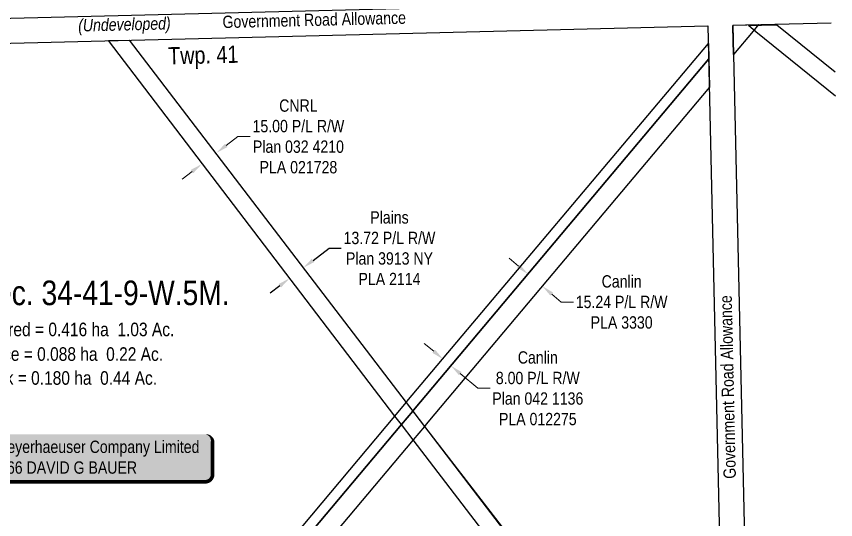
# Model space of a CAD drawing. Extents: x 616011 to 624727, y 5824635 to 5831187.
# Drawn here: x 621328 to 621993, y 5826807 to 5827216 of the extents above; entities that cross this region are included whole.
import ezdxf
from ezdxf.enums import TextEntityAlignment as Align

# ---------------------------------------------------------------- set-up
doc = ezdxf.new("R2010")
doc.units = 0
doc.header["$LTSCALE"] = 5
doc.header["$PDSIZE"] = 0.5
doc.layers.get('Defpoints').update_dxf_attribs({"color": 9})
for name, color, linetype in [('AS-SURFACE IMPACT', 7, 'Continuous'), ('C-RW', 13, 'Continuous'), ('C-SYMBOL', 7, 'Continuous'), ('D-TXT', 6, 'Continuous'), ('F-RW', 190, 'Continuous'), ('L-AREAREQUIRED', 7, 'Continuous'), ('L-AREAWORK', 7, 'Continuous'), ('L-ROAD-T', 7, 'Continuous'), ('L-SEC', 7, 'Continuous')]:
    doc.layers.add(name, color=color, linetype=linetype)
for name, color, linetype, lineweight in [('C-RW-T', 13, 'Continuous', 9), ('F-RW-T', 190, 'Continuous', 9), ('T-TEXT', 48, 'Continuous', 18)]:
    doc.layers.add(name, color=color, linetype=linetype, lineweight=lineweight)
doc.styles.add('100L', font='ARIALN.TTF', dxfattribs={"height": 11})
doc.styles.add('175L', font='ARIALN.TTF', dxfattribs={"height": 20})
doc.styles.add('80', font='ARIALN.TTF', dxfattribs={"height": 10})
doc.styles.add('80CG', font='ARIALN.TTF', dxfattribs={"height": 10})
doc.styles.add('80L', font='ARIALN.TTF', dxfattribs={"height": 10})
doc.styles.add('80LS', font='ARIALNI.TTF', dxfattribs={"height": 10})
doc.dimstyles.new('Compass 5 000', dxfattribs={"dimscale": 5, "dimtxt": 9, "dimasz": 2, "dimexe": 0.2, "dimexo": 0.0625, "dimgap": 0.5, "dimtad": 0, "dimtih": 1, "dimtoh": 1, "dimzin": 0, "dimdsep": 46, "dimtxsty": '80CG', "dimcen": 0.1, "dimse1": 1, "dimse2": 1, "dimclrd": 256, "dimclrt": 256, "dimaunit": 1, "dimadec": 4, "dimazin": 0, "dimtfac": 0.06, "dimtofl": 0, "dimtmove": 0, "dimatfit": 1, "dimfxl": 0.2, "dimtolj": 1, "dimtzin": 0, "dimlwd": -1, "dimarcsym": 0})

# ---------------------------------------------------------------- blocks, each defined once
blk = doc.blocks.new('*D299')
at = {"layer": 'Defpoints', "color": 0, "transparency": 16777216}
for p in [(621549.35, 5827003.21), (621583.34, 5826981.65), (621572.26, 5826973.2)]:
    blk.add_point(p, dxfattribs=at)
at = {"layer": 'F-RW', "transparency": 16777216}
for p, q in [((621568.38, 5827017.73), (621581.33, 5827027.62)), ((621581.33, 5827027.62), (621591.33, 5827027.62)), ((621541.41, 5826997.14), (621533.46, 5826991.07))]:
    blk.add_line(p, q, dxfattribs=at)
for points in [[(621567.37, 5827019.05), (621569.39, 5827016.41), (621560.43, 5827011.66)], [(621540.39, 5826998.46), (621542.42, 5826995.82), (621549.35, 5827003.21)]]:
    blk.add_solid(points, dxfattribs=at)
at = {"layer": 'F-RW', "transparency": 16777216, "insert": (621630.42, 5827027.62), "char_height": 10, "attachment_point": 5, "style": '80CG'}
blk.add_mtext('\\A1;Plains\\P13.72 P/L R/W\\PPlan 3913 NY\\PPLA 2114', dxfattribs=at)
blk = doc.blocks.new('*U28')
h = blk.add_hatch(color=255)
edge = h.paths.add_edge_path()
edge.add_line((-124, -20), (124, -20))
edge.add_arc((124, -14), 6, 270, 360)
edge.add_line((130, -14), (130, 12.5))
edge.add_arc((124, 12.5), 6, 0, 90)
edge.add_line((124, 18.5), (-124, 18.5))
edge.add_arc((-124, 12.5), 6, 90, 180)
edge.add_line((-130, 12.5), (-130, -14))
edge.add_arc((-124, -14), 6, 180, 270)
at = {"color": 44, "flags": 128}
blk.add_lwpolyline([(-124, -20, 3, 3, 0), (124, -20, 3, 3, 0.414214), (130, -14, 3, 3, 0), (130, 12.5, 3, 0, 0.414214), (124, 18.5, 0, 0, 0), (-124, 18.5, 0, 0, 0.414214), (-130, 12.5, 0, 0, 0), (-130, -14, 0, 3, 0.414214)], format="xyseb", close=True, dxfattribs=at)
at = {"color": 44, "style": '80'}
blk.add_attdef('ENTER_TEXT_001', (-35.99, -5), '', height=10, dxfattribs=at)
blk = doc.blocks.new('*D189')
at = {"layer": 'C-RW-T', "transparency": 16777216}
for p, q in [((621735.18, 5827013.05), (621727.52, 5827019.49)), ((621762.16, 5826990.37), (621769.81, 5826983.94)), ((621769.81, 5826983.94), (621779.81, 5826983.94))]:
    blk.add_line(p, q, dxfattribs=at)
for points in [[(621736.25, 5827014.33), (621734.1, 5827011.78), (621742.83, 5827006.62)], [(621763.23, 5826991.65), (621761.08, 5826989.1), (621754.5, 5826996.81)]]:
    blk.add_solid(points, dxfattribs=at)
at = {"layer": 'Defpoints', "color": 0, "transparency": 16777216}
for p in [(621754.5, 5826996.81), (621523.99, 5826746.28), (621535.66, 5826736.47)]:
    blk.add_point(p, dxfattribs=at)
at = {"layer": 'C-RW-T', "transparency": 16777216, "insert": (621818.9, 5826983.94), "char_height": 10, "attachment_point": 5, "style": '80CG'}
blk.add_mtext('\\A1;Canlin\\P15.24 P/L R/W\\PPLA 3330', dxfattribs=at)
blk = doc.blocks.new('*D191')
at = {"layer": 'C-RW-T', "transparency": 16777216}
for p, q in [((621666.35, 5826943.92), (621658.7, 5826950.36)), ((621687.94, 5826925.78), (621702.11, 5826913.87)), ((621702.11, 5826913.87), (621712.11, 5826913.87))]:
    blk.add_line(p, q, dxfattribs=at)
for points in [[(621667.43, 5826945.2), (621665.28, 5826942.65), (621674.01, 5826937.49)], [(621689.01, 5826927.05), (621686.87, 5826924.5), (621680.29, 5826932.21)]]:
    blk.add_solid(points, dxfattribs=at)
at = {"layer": 'Defpoints', "color": 0, "transparency": 16777216}
for p in [(621680.29, 5826932.21), (621470.04, 5826694.85), (621476.32, 5826689.57)]:
    blk.add_point(p, dxfattribs=at)
at = {"layer": 'C-RW-T', "transparency": 16777216, "insert": (621750.84, 5826913.87), "char_height": 10, "attachment_point": 5, "style": '80CG'}
blk.add_mtext('\\A1;Canlin\\P8.00 P/L R/W\\PPlan 042 1136\\PPLA 012275', dxfattribs=at)
blk = doc.blocks.new('*D111')
at = {"layer": 'Defpoints', "color": 0, "transparency": 16777216}
for p in [(621451.48, 5827155.4), (621439.57, 5827146.31), (621478.05, 5827095.9)]:
    blk.add_point(p, dxfattribs=at)
at = {"layer": 'F-RW-T', "transparency": 16777216}
for p, q in [((621497.91, 5827111.07), (621507.4, 5827118.31)), ((621507.4, 5827118.31), (621517.4, 5827118.31)), ((621470.1, 5827089.84), (621462.15, 5827083.77))]:
    blk.add_line(p, q, dxfattribs=at)
for points in [[(621496.9, 5827112.39), (621498.92, 5827109.74), (621489.96, 5827105)], [(621469.09, 5827091.16), (621471.11, 5827088.51), (621478.05, 5827095.9)]]:
    blk.add_solid(points, dxfattribs=at)
at = {"layer": 'F-RW-T', "transparency": 16777216, "insert": (621556.49, 5827118.31), "char_height": 10, "attachment_point": 5, "style": '80CG'}
blk.add_mtext('\\A1;CNRL\\P15.00 P/L R/W\\PPlan 032 4210\\PPLA 021728', dxfattribs=at)

msp = doc.modelspace()

# ---------------------------------------------------------------- linework, layer by layer
at = {"layer": 'C-RW'}
for points in [[(621909.708, 5827208.694), (621919.383, 5827208.936), (621930.05, 5827209.202), (621925.601, 5827203.905), (621909.617, 5827184.883), (621909.094, 5827207.965), (621909.708, 5827208.694)], [(621377.65, 5826591.127), (621367.491, 5826585.027), (621364.027, 5826590.82), (621363.376, 5826591.907), (621404.437, 5826616.548), (621634.721, 5826891.387), (621643.965, 5826902.364), (621644.611, 5826903.132), (621889.301, 5827193.693), (621889.581, 5827181.32), (621649.959, 5826896.14), (621649.314, 5826895.371), (621640.083, 5826884.388), (621409.791, 5826610.429), (621404.644, 5826607.338), (621377.65, 5826591.127)], [(621649.58, 5826871.989), (621414.182, 5826591.954), (621404.997, 5826591.746), (621404.711, 5826604.386), (621409.791, 5826610.429), (621640.083, 5826884.388), (621649.314, 5826895.371), (621649.959, 5826896.14), (621889.581, 5827181.32), (621890.103, 5827158.238), (621661.634, 5826886.33), (621659.458, 5826883.741), (621658.804, 5826882.962), (621649.58, 5826871.989)]]:
    msp.add_lwpolyline(points, close=True, dxfattribs=at)
at = {"layer": 'F-RW'}
for points in [[(621992.618, 5827151.096), (621927.978, 5827203.314), (621921.76, 5827208.344), (621932.427, 5827208.611), (621944.84, 5827208.92), (621992.175, 5827170.695)], [(621838.859, 5826624.927), (621649.58, 5826871.989), (621640.083, 5826884.388), (621634.721, 5826891.387), (621402.25, 5827196.083), (621419.206, 5827196.488), (621643.965, 5826902.364), (621649.314, 5826895.371), (621658.804, 5826882.962), (621854.783, 5826626.716)], [(621838.859, 5826624.927), (621649.58, 5826871.989), (621640.083, 5826884.388), (621634.721, 5826891.387), (621402.25, 5827196.083), (621419.206, 5827196.488), (621419.206, 5827196.488), (621643.965, 5826902.364), (621658.804, 5826882.962), (621849.816, 5826635.303)]]:
    msp.add_lwpolyline(points, dxfattribs=at)
at = {"layer": 'L-SEC'}
for p, q in [((621087.648, 5827208.377), (621888.468, 5827228.292)), ((621088.126, 5827188.263), (621888.974, 5827208.179)), ((621888.974, 5827208.179), (621907.015, 5826410.784)), ((621909.08, 5827208.679), (621988.909, 5827210.664)), ((621909.08, 5827208.679), (621927.122, 5826411.239))]:
    msp.add_line(p, q, dxfattribs=at)

# ---------------------------------------------------------------- block references
at = {"layer": 'AS-SURFACE IMPACT'}
ref = msp.add_blockref('*U28', (621356.825, 5826858.001), dxfattribs=at)
ref.add_attrib('ENTER_TEXT_001', 'FMA0900046 Weyerhaeuser Company Limited', (621237.37, 5826861.42), dxfattribs={"layer": '0', "color": 44, "height": 10, "style": '80'})
ref.add_attrib('ENTER_TEXT_002', 'TPA 866 DAVID G BAUER', (621288.008, 5826844.576), dxfattribs={"layer": '0', "color": 44, "height": 10, "style": '80'})

# ---------------------------------------------------------------- texts
at = {"layer": 'C-SYMBOL', "color": 3, "style": '175L'}
msp.add_text('N.E.1/4 Sec. 34-41-9-W.5M.', height=19.99238, dxfattribs=at).set_placement((621356.825, 5826975.38), align=Align.BOTTOM_CENTER)
at = {"layer": 'D-TXT', "color": 3, "insert": (621450.541, 5827190.726), "char_height": 13.9947, "attachment_point": 1, "rotation": 1.433139, "style": '80L'}
msp.add_mtext_dynamic_manual_height_columns('Twp. 41', width=101.3954, gutter_width=47.5, heights=[0], dxfattribs=at)
at = {"layer": 'L-AREAREQUIRED', "color": 5, "style": '100L'}
msp.add_text('Area Required = 0.416 ha  1.03 Ac.', height=10.99581, dxfattribs=at).set_placement((621356.825, 5826952.889), align=Align.BOTTOM_CENTER)
at = {"layer": 'L-AREAWORK', "color": 5, "style": '100L'}
for s, p in [('Workspace = 0.088 ha  0.22 Ac.', (621356.825, 5826932.896)), ('Log Deck = 0.180 ha  0.44 Ac.', (621356.825, 5826913.479))]:
    msp.add_text(s, height=10.99581, dxfattribs=at).set_placement(p, align=Align.BOTTOM_CENTER)
at = {"layer": 'L-ROAD-T', "style": '80L'}
for height, rotation, p in [(9.99619, 1.367637, (621569.305, 5827213.037)), (10, 91.296113, (621904.979, 5826914.918))]:
    msp.add_text('Government Road Allowance', height=height, rotation=rotation, dxfattribs=at).set_placement(p, align=Align.MIDDLE_CENTER)
at = {"layer": 'T-TEXT', "style": '80LS'}
msp.add_text('(Undeveloped)', height=9.99619, rotation=1.367637, dxfattribs=at).set_placement((621415.22, 5827209.358), align=Align.MIDDLE_CENTER)

# ---------------------------------------------------------------- dimensions: what is measured, and where the dimension line sits
at = {"layer": 'C-RW-T'}
for base, p1, p2, angle, text, picture, middle in [((621754.502, 5826996.807), (621523.991, 5826746.283), (621535.664, 5826736.471), 319.94954, 'Canlin\\P15.24 P/L R/W\\PPLA 3330', '*D189', (621818.898, 5826983.938)), ((621680.285, 5826932.214), (621470.044, 5826694.848), (621476.32, 5826689.572), 319.949414, 'Canlin\\P8.00 P/L R/W\\PPlan 042 1136\\PPLA 012275', '*D191', (621750.843, 5826913.87))]:
    dim = msp.add_linear_dim(base=base, p1=p1, p2=p2, angle=angle, text=text, dimstyle='Compass 5 000', override={"dimtxt": 10}, dxfattribs=at)
    dim.commit()
    dim.dimension.update_dxf_attribs({"geometry": picture, "text_midpoint": middle, "dimtype": 161})
at = {"layer": 'F-RW'}
dim = msp.add_linear_dim(base=(621549.354, 5827003.208), p1=(621583.337, 5826981.653), p2=(621572.264, 5826973.199), angle=217.358993, text='Plains\\P13.72 P/L R/W\\PPlan 3913 NY\\PPLA 2114', dimstyle='Compass 5 000', override={"dimtxt": 10}, dxfattribs=at)
dim.commit()
dim.dimension.update_dxf_attribs({"geometry": '*D299', "text_midpoint": (621630.416, 5827027.619), "dimtype": 161})
at = {"layer": 'F-RW-T'}
dim = msp.add_linear_dim(base=(621478.047, 5827095.904), p1=(621451.483, 5827155.403), p2=(621439.568, 5827146.307), angle=217.358993, text='CNRL\\P15.00 P/L R/W\\PPlan 032 4210\\PPLA 021728', dimstyle='Compass 5 000', override={"dimtxt": 10}, dxfattribs=at)
dim.commit()
dim.dimension.update_dxf_attribs({"geometry": '*D111', "text_midpoint": (621556.487, 5827118.313), "dimtype": 161})

doc.saveas('drawing.dxf')
